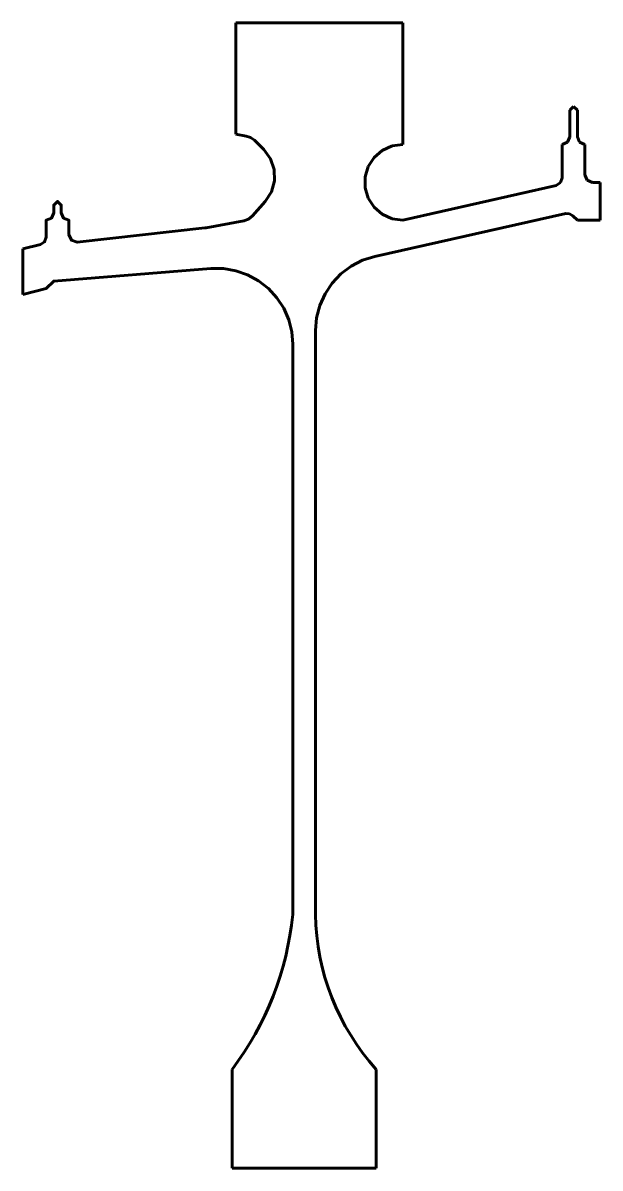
# Model space of a CAD drawing. Header units: millimetres. Extents: x -34 to 42, y 155 to 306.
import ezdxf

# ---------------------------------------------------------------- set-up
doc = ezdxf.new("R2010")
doc.units = ezdxf.units.MM
doc.linetypes.add('K5LT_BASIC', pattern=[0])

msp = doc.modelspace()

# ---------------------------------------------------------------- linework, layer by layer
at = {"color": 150, "linetype": 'K5LT_BASIC', "lineweight": 60, "true_color": 0x0080ff}
for p, q in [((-6.17, 305.91), (15.83, 305.91)), ((-6.17, 304.41), (-6.17, 305.91)), ((15.83, 289.91), (15.83, 305.91)), ((-6.17, 291.24), (-6.17, 304.41)), ((38.33, 294.91), (37.83, 294.41)), ((37.83, 294.41), (37.83, 290.91)), ((38.83, 294.41), (38.33, 294.91)), ((38.83, 290.91), (38.83, 294.41)), ((13.12, 289.11), (14.42, 289.71)), ((14.42, 289.71), (15.83, 289.91)), ((37.53, 290.2), (36.83, 289.91)), ((36.83, 289.91), (36.83, 285.49)), ((37.83, 290.91), (37.53, 290.2)), ((39.12, 290.2), (38.83, 290.91)), ((39.83, 289.91), (39.12, 290.2)), ((39.83, 285.91), (39.83, 289.91)), ((11.28, 286.98), (12.05, 288.18)), ((12.05, 288.18), (13.12, 289.11)), ((10.88, 285.62), (11.28, 286.98)), ((10.88, 284.2), (10.88, 285.62)), ((36.83, 285.49), (36.61, 284.87)), ((40.12, 285.2), (39.83, 285.91)), ((40.83, 284.91), (40.12, 285.2)), ((11.28, 282.83), (10.88, 284.2)), ((36.05, 284.51), (15.83, 279.91)), ((36.61, 284.87), (36.05, 284.51)), ((41.83, 284.91), (40.83, 284.91)), ((41.83, 279.91), (41.83, 284.91)), ((12.05, 281.63), (11.28, 282.83)), ((13.12, 280.7), (12.05, 281.63)), ((12.14, 275.16), (37.29, 280.79)), ((14.42, 280.11), (13.12, 280.7)), ((37.29, 280.79), (37.79, 280.77)), ((37.79, 280.77), (38.22, 280.52)), ((38.22, 280.52), (38.83, 279.91)), ((15.83, 279.91), (14.42, 280.11)), ((38.83, 279.91), (41.83, 279.91)), ((-34.23, 270.14), (-34.23, 276.14)), ((9.03, 273.88), (10.53, 274.65)), ((10.53, 274.65), (12.14, 275.16)), ((7.68, 272.87), (9.03, 273.88)), ((5.58, 270.25), (6.52, 271.65)), ((6.52, 271.65), (7.68, 272.87)), ((4.89, 268.71), (5.58, 270.25)), ((4.47, 267.08), (4.89, 268.71)), ((4.33, 265.4), (4.47, 267.08)), ((4.33, 188.49), (4.33, 265.4)), ((-6.67, 168.1), (-6.67, 155.1)), ((12.33, 155.1), (12.33, 168.1)), ((-6.67, 155.1), (12.33, 155.1))]:
    msp.add_line(p, q, dxfattribs=at)
for points in [[(-6.17, 291.24), (-4.81, 291.01), (-4.22, 290.82), (-3.72, 290.45), (-2.5, 289.24), (-1.61, 288.02), (-1.12, 286.6), (-1.07, 285.1), (-1.48, 283.65), (-2.29, 282.38), (-3.98, 280.49), (-4.49, 280.07), (-5.11, 279.84), (-10.1, 278.92), (-10.17, 278.91), (-10.24, 278.9), (-27.06, 277.03), (-27.84, 277.28), (-28.17, 278.03), (-28.17, 279.91), (-28.88, 280.2), (-29.17, 280.91), (-29.17, 281.91), (-29.67, 282.41), (-30.17, 281.91), (-30.17, 280.91), (-30.47, 280.2), (-31.17, 279.91), (-31.17, 277.69), (-31.38, 277.07), (-31.93, 276.72), (-34.23, 276.14)], [(-34.23, 270.14), (-31.17, 270.91), (-30.17, 271.91), (-9.46, 273.55), (-7.82, 273.55), (-6.19, 273.27), (-4.63, 272.73), (-3.19, 271.94), (-1.89, 270.93), (-0.77, 269.71), (0.13, 268.33), (0.79, 266.82), (1.19, 265.23), (1.33, 263.58), (1.33, 188.49)]]:
    msp.add_lwpolyline(points, dxfattribs=at)
for centre, radius, start, end in [((-38.78, 192.46), 40.3, 322.8124, 354.3542), ((35.46, 188.94), 31.14, 180.8182, 222.0153)]:
    msp.add_arc(centre, radius, start, end, dxfattribs=at)

doc.saveas('drawing.dxf')
